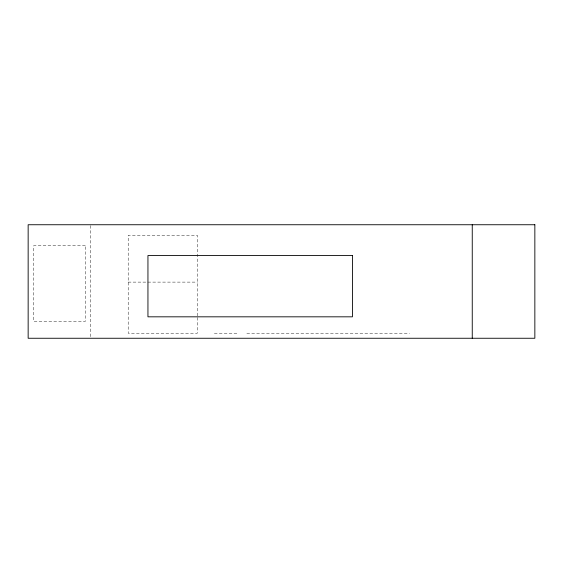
<?xml version="1.0" encoding="UTF-8"?>
<svg xmlns="http://www.w3.org/2000/svg" width="563" height="563" viewBox="0 0 563 563"><rect width="100%" height="100%" fill="white"/><g stroke="black" fill="none" stroke-linecap="round" stroke-linejoin="round"><path stroke-width="0.42" stroke-dasharray="2.81 2.11" d="M128.202 282.112L197.346 282.112M214.362 333.205L238.726 333.205M246.84 333.205L409.498 333.205M197.346 315.885L197.346 235.313L128.202 235.313L128.202 333.205L197.346 333.205L197.346 316.596M90.749 225.615L90.749 337.385M85.28 245.714L33.618 245.714L33.618 321.431L85.28 321.431L85.28 245.714"/><path stroke-width="0.84" d="M472.251 224.743L472.251 338.257M534.85 224.743L28.15 224.743L28.15 338.257L534.85 338.257L534.85 224.743M352.445 255.546L147.949 255.546L147.949 316.828L352.445 316.828L352.445 255.546"/></g></svg>
